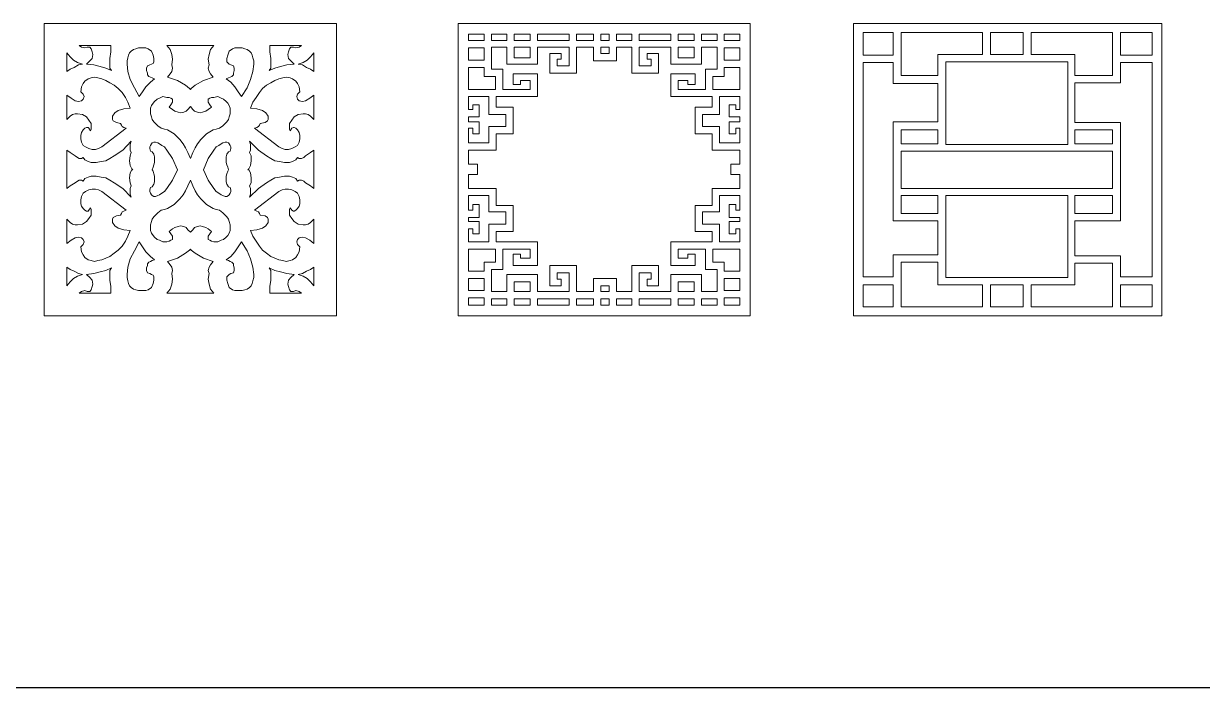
# Model space of a CAD drawing. Extents: x -66030 to 95157, y -13132 to 45879.
# Drawn here: x -47198 to -41525, y 12264 to 15458 of the extents above; entities that cross this region are included whole.
import ezdxf

# ---------------------------------------------------------------- set-up
doc = ezdxf.new("R2010")
doc.units = 0
doc.header["$LTSCALE"] = 100
doc.header["$MEASUREMENT"] = 0
doc.layers.get('0').update_dxf_attribs({"linetype": 'CONTINUOUS'})
doc.layers.add('3', color=11, linetype='CONTINUOUS')

msp = doc.modelspace()

# ---------------------------------------------------------------- linework, layer by layer
at = {"lineweight": 0}
for points in [[(-47098.7, 15457.9), (-45692.5, 15457.9), (-45692.5, 14051.8), (-47098.7, 14051.8), (-47098.7, 15457.9)], [(-45107.2, 15457.9), (-43701.1, 15457.9), (-43701.1, 14051.8), (-45107.2, 14051.8), (-45107.2, 15457.9)], [(-45107.2, 15457.9), (-43701.1, 15457.9), (-43701.1, 14051.8), (-45107.2, 14051.8), (-45107.2, 15457.9)], [(-43205, 15457.9), (-41720.7, 15457.9), (-41720.7, 14051.8), (-43205, 14051.8), (-43205, 15457.9)], [(-45056.4, 15407.1), (-44982.2, 15407.1), (-44982.2, 15375.9), (-45056.4, 15375.9), (-45056.4, 15407.1)], [(-45056.4, 15407.1), (-44982.2, 15407.1), (-44982.2, 15375.9), (-45056.4, 15375.9), (-45056.4, 15407.1)], [(-44947.1, 15407.1), (-44872.9, 15407.1), (-44872.9, 15375.9), (-44947.1, 15375.9), (-44947.1, 15407.1)], [(-44947.1, 15407.1), (-44872.9, 15407.1), (-44872.9, 15375.9), (-44947.1, 15375.9), (-44947.1, 15407.1)], [(-44837.7, 15407.1), (-44759.6, 15407.1), (-44759.6, 15375.9), (-44837.7, 15375.9), (-44837.7, 15407.1)], [(-44837.7, 15407.1), (-44759.6, 15407.1), (-44759.6, 15375.9), (-44837.7, 15375.9), (-44837.7, 15407.1)], [(-44724.4, 15407.1), (-44572.1, 15407.1), (-44572.1, 15375.9), (-44724.4, 15375.9), (-44724.4, 15407.1)], [(-44724.4, 15407.1), (-44572.1, 15407.1), (-44572.1, 15375.9), (-44724.4, 15375.9), (-44724.4, 15407.1)], [(-44537, 15407.1), (-44454.9, 15407.1), (-44454.9, 15375.9), (-44537, 15375.9), (-44537, 15407.1)], [(-44537, 15407.1), (-44454.9, 15407.1), (-44454.9, 15375.9), (-44537, 15375.9), (-44537, 15407.1)], [(-44419.8, 15407.1), (-44380.7, 15407.1), (-44380.7, 15375.9), (-44419.8, 15375.9), (-44419.8, 15407.1)], [(-44419.8, 15407.1), (-44380.7, 15407.1), (-44380.7, 15375.9), (-44419.8, 15375.9), (-44419.8, 15407.1)], [(-44345.6, 15407.1), (-44271.3, 15407.1), (-44271.3, 15375.9), (-44345.6, 15375.9), (-44345.6, 15407.1)], [(-44345.6, 15407.1), (-44271.3, 15407.1), (-44271.3, 15375.9), (-44345.6, 15375.9), (-44345.6, 15407.1)], [(-44236.2, 15407.1), (-44083.9, 15407.1), (-44083.9, 15375.9), (-44236.2, 15375.9), (-44236.2, 15407.1)], [(-44236.2, 15407.1), (-44083.9, 15407.1), (-44083.9, 15375.9), (-44236.2, 15375.9), (-44236.2, 15407.1)], [(-44048.7, 15407.1), (-43970.6, 15407.1), (-43970.6, 15375.9), (-44048.7, 15375.9), (-44048.7, 15407.1)], [(-44048.7, 15407.1), (-43970.6, 15407.1), (-43970.6, 15375.9), (-44048.7, 15375.9), (-44048.7, 15407.1)], [(-43935.4, 15407.1), (-43861.2, 15407.1), (-43861.2, 15375.9), (-43935.4, 15375.9), (-43935.4, 15407.1)], [(-43935.4, 15407.1), (-43861.2, 15407.1), (-43861.2, 15375.9), (-43935.4, 15375.9), (-43935.4, 15407.1)], [(-43826.1, 15407.1), (-43751.9, 15407.1), (-43751.9, 15375.9), (-43826.1, 15375.9), (-43826.1, 15407.1)], [(-43826.1, 15407.1), (-43751.9, 15407.1), (-43751.9, 15375.9), (-43826.1, 15375.9), (-43826.1, 15407.1)], [(-43158.1, 15305.6), (-43013.6, 15305.6), (-43013.6, 15415), (-43158.1, 15415), (-43158.1, 15305.6)], [(-42974.6, 15415), (-42974.6, 15207.9), (-42798.8, 15207.9), (-42798.8, 15309.5), (-42584, 15309.5), (-42584, 15415), (-42974.6, 15415)], [(-42544.9, 15415), (-42544.9, 15309.5), (-42388.7, 15309.5), (-42388.7, 15415), (-42544.9, 15415)], [(-42349.6, 15415), (-42349.6, 15309.5), (-42138.7, 15309.5), (-42138.7, 15207.9), (-41959, 15207.9), (-41959, 15415), (-42349.6, 15415)], [(-41920, 15415), (-41920, 15305.6), (-41767.6, 15305.6), (-41767.6, 15415), (-41920, 15415)], [(-46989.3, 15227.5), (-46989.3, 15317.3), (-46973.7, 15297.8), (-46958.1, 15282.2), (-46938.5, 15270.4), (-46915.1, 15262.6), (-46934.6, 15258.7), (-46954.2, 15247), (-46973.7, 15239.2), (-46989.3, 15227.5)], [(-46930.7, 15352.5), (-46778.4, 15352.5), (-46778.4, 15321.2), (-46782.3, 15290), (-46782.3, 15274.3), (-46782.3, 15258.7), (-46782.3, 15243.1), (-46774.5, 15231.4), (-46801.8, 15243.1), (-46829.2, 15250.9), (-46860.4, 15258.7), (-46895.6, 15262.6), (-46880, 15278.2), (-46868.2, 15290), (-46864.3, 15309.5), (-46868.2, 15321.2), (-46872.1, 15336.8), (-46880, 15344.6), (-46891.7, 15344.6), (-46903.4, 15340.7), (-46919, 15344.6), (-46930.7, 15352.5)], [(-46567.5, 15192.3), (-46579.2, 15196.2), (-46587, 15200.1), (-46594.8, 15204), (-46602.6, 15211.8), (-46602.6, 15219.7), (-46606.5, 15231.4), (-46606.5, 15243.1), (-46602.6, 15254.8), (-46590.9, 15258.7), (-46583.1, 15262.6), (-46575.3, 15266.5), (-46571.4, 15274.3), (-46571.4, 15290), (-46575.3, 15305.6), (-46583.1, 15325.1), (-46598.7, 15336.8), (-46610.4, 15340.7), (-46622.2, 15340.7), (-46633.9, 15340.7), (-46645.6, 15340.7), (-46657.3, 15336.8), (-46669, 15332.9), (-46680.8, 15325.1), (-46688.6, 15317.3), (-46692.5, 15305.6), (-46696.4, 15293.9), (-46700.3, 15278.2), (-46700.3, 15262.6), (-46696.4, 15227.5), (-46684.7, 15188.4), (-46665.1, 15149.4), (-46641.7, 15106.4), (-46626.1, 15129.8), (-46610.4, 15153.3), (-46587, 15176.7), (-46567.5, 15192.3)], [(-46508.9, 15352.5), (-46282.3, 15352.5), (-46298, 15332.9), (-46305.8, 15309.5), (-46309.7, 15286.1), (-46305.8, 15258.7), (-46309.7, 15243.1), (-46305.8, 15227.5), (-46298, 15215.8), (-46286.2, 15200.1), (-46333.1, 15184.5), (-46372.2, 15161.1), (-46391.7, 15145.4), (-46395.6, 15141.5), (-46399.5, 15145.4), (-46419.1, 15161.1), (-46458.1, 15184.5), (-46505, 15200.1), (-46493.3, 15215.8), (-46485.5, 15227.5), (-46481.5, 15243.1), (-46485.5, 15258.7), (-46481.5, 15286.1), (-46485.5, 15309.5), (-46493.3, 15332.9), (-46508.9, 15352.5)], [(-46223.8, 15192.3), (-46212, 15196.2), (-46204.2, 15200.1), (-46196.4, 15204), (-46188.6, 15211.8), (-46188.6, 15219.7), (-46184.7, 15231.4), (-46184.7, 15243.1), (-46188.6, 15254.8), (-46200.3, 15258.7), (-46208.1, 15262.6), (-46212, 15266.5), (-46219.8, 15274.3), (-46219.8, 15290), (-46215.9, 15305.6), (-46208.1, 15325.1), (-46192.5, 15336.8), (-46180.8, 15340.7), (-46169.1, 15340.7), (-46157.4, 15340.7), (-46145.6, 15340.7), (-46133.9, 15336.8), (-46122.2, 15332.9), (-46110.5, 15325.1), (-46102.7, 15317.3), (-46098.8, 15305.6), (-46094.9, 15293.9), (-46090.9, 15278.2), (-46090.9, 15262.6), (-46094.9, 15227.5), (-46106.6, 15188.4), (-46122.2, 15149.4), (-46149.5, 15106.4), (-46165.2, 15129.8), (-46180.8, 15153.3), (-46200.3, 15176.7), (-46223.8, 15192.3)], [(-46012.8, 15352.5), (-45860.5, 15352.5), (-45872.2, 15344.6), (-45887.8, 15340.7), (-45899.6, 15344.6), (-45911.3, 15344.6), (-45919.1, 15336.8), (-45923, 15321.2), (-45926.9, 15309.5), (-45923, 15290), (-45911.3, 15278.2), (-45895.7, 15262.6), (-45930.8, 15258.7), (-45962.1, 15250.9), (-45989.4, 15243.1), (-46016.7, 15231.4), (-46008.9, 15243.1), (-46008.9, 15258.7), (-46008.9, 15274.3), (-46008.9, 15290), (-46012.8, 15321.2), (-46012.8, 15352.5)], [(-45801.9, 15317.3), (-45801.9, 15227.5), (-45817.5, 15239.2), (-45837.1, 15247), (-45856.6, 15258.7), (-45876.1, 15262.6), (-45852.7, 15270.4), (-45833.2, 15282.2), (-45817.5, 15297.8), (-45801.9, 15317.3)], [(-43751.9, 14848.6), (-43751.9, 14782.2), (-43794.8, 14782.2), (-43794.8, 14762.7), (-43794.8, 14762.7), (-43794.8, 14731.4), (-43751.9, 14731.4), (-43751.9, 14665), (-43884.7, 14665), (-43884.7, 14583), (-43966.7, 14583), (-43966.7, 14567.4), (-43966.7, 14567.4), (-43966.7, 14458), (-43884.7, 14458), (-43884.7, 14407.2), (-43962.8, 14407.2), (-43962.8, 14407.2), (-44083.9, 14407.2), (-44083.9, 14372.1), (-44083.9, 14372.1), (-44083.9, 14293.9), (-43966.7, 14293.9), (-43966.7, 14348.6), (-44001.8, 14348.6), (-44001.8, 14329.1), (-44048.7, 14329.1), (-44048.7, 14372.1), (-43915.9, 14372.1), (-43915.9, 14278.3), (-43915.9, 14278.3), (-43915.9, 14274.4), (-43861.2, 14274.4), (-43861.2, 14169), (-43935.4, 14169), (-43935.4, 14215.8), (-43935.4, 14215.8), (-43935.4, 14251), (-44048.7, 14251), (-44048.7, 14251), (-44083.9, 14251), (-44083.9, 14169), (-44236.2, 14169), (-44236.2, 14258.8), (-44177.6, 14258.8), (-44177.6, 14227.5), (-44197.1, 14227.5), (-44197.1, 14196.3), (-44142.4, 14196.3), (-44142.4, 14293.9), (-44271.3, 14293.9), (-44271.3, 14169), (-44345.6, 14169), (-44345.6, 14231.4), (-44380.7, 14231.4), (-44380.7, 14231.4), (-44454.9, 14231.4), (-44454.9, 14196.3), (-44454.9, 14196.3), (-44454.9, 14169), (-44537, 14169), (-44537, 14293.9), (-44665.8, 14293.9), (-44665.8, 14196.3), (-44611.2, 14196.3), (-44611.2, 14227.5), (-44630.7, 14227.5), (-44630.7, 14258.8), (-44572.1, 14258.8), (-44572.1, 14169), (-44724.4, 14169), (-44724.4, 14251), (-44759.6, 14251), (-44759.6, 14251), (-44872.9, 14251), (-44872.9, 14215.8), (-44872.9, 14215.8), (-44872.9, 14169), (-44947.1, 14169), (-44947.1, 14274.4), (-44892.4, 14274.4), (-44892.4, 14278.3), (-44892.4, 14278.3), (-44892.4, 14372.1), (-44759.6, 14372.1), (-44759.6, 14329.1), (-44806.5, 14329.1), (-44806.5, 14348.6), (-44841.6, 14348.6), (-44841.6, 14293.9), (-44724.4, 14293.9), (-44724.4, 14372.1), (-44724.4, 14372.1), (-44724.4, 14407.2), (-44845.5, 14407.2), (-44845.5, 14407.2), (-44923.6, 14407.2), (-44923.6, 14458), (-44841.6, 14458), (-44841.6, 14567.4), (-44841.6, 14567.4), (-44841.6, 14583), (-44923.6, 14583), (-44923.6, 14665), (-45056.4, 14665), (-45056.4, 14731.4), (-45013.5, 14731.4), (-45013.5, 14762.7), (-45013.5, 14762.7), (-45013.5, 14782.2), (-45056.4, 14782.2), (-45056.4, 14848.6), (-44923.6, 14848.6), (-44923.6, 14926.7), (-44841.6, 14926.7), (-44841.6, 14942.3), (-44841.6, 14942.3), (-44841.6, 15055.6), (-44923.6, 15055.6), (-44923.6, 15106.4), (-44845.5, 15106.4), (-44845.5, 15106.4), (-44724.4, 15106.4), (-44724.4, 15141.5), (-44724.4, 15141.5), (-44724.4, 15215.8), (-44841.6, 15215.8), (-44841.6, 15165), (-44806.5, 15165), (-44806.5, 15184.5), (-44759.6, 15184.5), (-44759.6, 15141.5), (-44892.4, 15141.5), (-44892.4, 15231.4), (-44892.4, 15231.4), (-44892.4, 15239.2), (-44947.1, 15239.2), (-44947.1, 15344.6), (-44872.9, 15344.6), (-44872.9, 15293.9), (-44872.9, 15293.9), (-44872.9, 15262.6), (-44759.6, 15262.6), (-44759.6, 15262.6), (-44724.4, 15262.6), (-44724.4, 15344.6), (-44572.1, 15344.6), (-44572.1, 15254.8), (-44630.7, 15254.8), (-44630.7, 15286.1), (-44611.2, 15286.1), (-44611.2, 15313.4), (-44665.8, 15313.4), (-44665.8, 15219.7), (-44537, 15219.7), (-44537, 15344.6), (-44454.9, 15344.6), (-44454.9, 15313.4), (-44454.9, 15313.4), (-44454.9, 15278.2), (-44380.7, 15278.2), (-44380.7, 15278.2), (-44345.6, 15278.2), (-44345.6, 15344.6), (-44271.3, 15344.6), (-44271.3, 15219.7), (-44142.4, 15219.7), (-44142.4, 15313.4), (-44197.1, 15313.4), (-44197.1, 15286.1), (-44177.6, 15286.1), (-44177.6, 15254.8), (-44236.2, 15254.8), (-44236.2, 15344.6), (-44083.9, 15344.6), (-44083.9, 15262.6), (-44048.7, 15262.6), (-44048.7, 15262.6), (-43935.4, 15262.6), (-43935.4, 15293.9), (-43935.4, 15293.9), (-43935.4, 15344.6), (-43861.2, 15344.6), (-43861.2, 15239.2), (-43915.9, 15239.2), (-43915.9, 15231.4), (-43915.9, 15231.4), (-43915.9, 15141.5), (-44048.7, 15141.5), (-44048.7, 15184.5), (-44001.8, 15184.5), (-44001.8, 15165), (-43966.7, 15165), (-43966.7, 15215.8), (-44083.9, 15215.8), (-44083.9, 15141.5), (-44083.9, 15141.5), (-44083.9, 15106.4), (-43962.8, 15106.4), (-43962.8, 15106.4), (-43884.7, 15106.4), (-43884.7, 15055.6), (-43966.7, 15055.6), (-43966.7, 14942.3), (-43966.7, 14942.3), (-43966.7, 14926.7), (-43884.7, 14926.7), (-43884.7, 14848.6), (-43751.9, 14848.6)], [(-43751.9, 14848.6), (-43751.9, 14782.2), (-43794.8, 14782.2), (-43794.8, 14762.7), (-43794.8, 14762.7), (-43794.8, 14731.4), (-43751.9, 14731.4), (-43751.9, 14665), (-43884.7, 14665), (-43884.7, 14583), (-43966.7, 14583), (-43966.7, 14567.4), (-43966.7, 14567.4), (-43966.7, 14458), (-43884.7, 14458), (-43884.7, 14407.2), (-43962.8, 14407.2), (-43962.8, 14407.2), (-44083.9, 14407.2), (-44083.9, 14372.1), (-44083.9, 14372.1), (-44083.9, 14293.9), (-43966.7, 14293.9), (-43966.7, 14348.6), (-44001.8, 14348.6), (-44001.8, 14329.1), (-44048.7, 14329.1), (-44048.7, 14372.1), (-43915.9, 14372.1), (-43915.9, 14278.3), (-43915.9, 14278.3), (-43915.9, 14274.4), (-43861.2, 14274.4), (-43861.2, 14169), (-43935.4, 14169), (-43935.4, 14215.8), (-43935.4, 14215.8), (-43935.4, 14251), (-44048.7, 14251), (-44048.7, 14251), (-44083.9, 14251), (-44083.9, 14169), (-44236.2, 14169), (-44236.2, 14258.8), (-44177.6, 14258.8), (-44177.6, 14227.5), (-44197.1, 14227.5), (-44197.1, 14196.3), (-44142.4, 14196.3), (-44142.4, 14293.9), (-44271.3, 14293.9), (-44271.3, 14169), (-44345.6, 14169), (-44345.6, 14231.4), (-44380.7, 14231.4), (-44380.7, 14231.4), (-44454.9, 14231.4), (-44454.9, 14196.3), (-44454.9, 14196.3), (-44454.9, 14169), (-44537, 14169), (-44537, 14293.9), (-44665.8, 14293.9), (-44665.8, 14196.3), (-44611.2, 14196.3), (-44611.2, 14227.5), (-44630.7, 14227.5), (-44630.7, 14258.8), (-44572.1, 14258.8), (-44572.1, 14169), (-44724.4, 14169), (-44724.4, 14251), (-44759.6, 14251), (-44759.6, 14251), (-44872.9, 14251), (-44872.9, 14215.8), (-44872.9, 14215.8), (-44872.9, 14169), (-44947.1, 14169), (-44947.1, 14274.4), (-44892.4, 14274.4), (-44892.4, 14278.3), (-44892.4, 14278.3), (-44892.4, 14372.1), (-44759.6, 14372.1), (-44759.6, 14329.1), (-44806.5, 14329.1), (-44806.5, 14348.6), (-44841.6, 14348.6), (-44841.6, 14293.9), (-44724.4, 14293.9), (-44724.4, 14372.1), (-44724.4, 14372.1), (-44724.4, 14407.2), (-44845.5, 14407.2), (-44845.5, 14407.2), (-44923.6, 14407.2), (-44923.6, 14458), (-44841.6, 14458), (-44841.6, 14567.4), (-44841.6, 14567.4), (-44841.6, 14583), (-44923.6, 14583), (-44923.6, 14665), (-45056.4, 14665), (-45056.4, 14731.4), (-45013.5, 14731.4), (-45013.5, 14762.7), (-45013.5, 14762.7), (-45013.5, 14782.2), (-45056.4, 14782.2), (-45056.4, 14848.6), (-44923.6, 14848.6), (-44923.6, 14926.7), (-44841.6, 14926.7), (-44841.6, 14942.3), (-44841.6, 14942.3), (-44841.6, 15055.6), (-44923.6, 15055.6), (-44923.6, 15106.4), (-44845.5, 15106.4), (-44845.5, 15106.4), (-44724.4, 15106.4), (-44724.4, 15141.5), (-44724.4, 15141.5), (-44724.4, 15215.8), (-44841.6, 15215.8), (-44841.6, 15165), (-44806.5, 15165), (-44806.5, 15184.5), (-44759.6, 15184.5), (-44759.6, 15141.5), (-44892.4, 15141.5), (-44892.4, 15231.4), (-44892.4, 15231.4), (-44892.4, 15239.2), (-44947.1, 15239.2), (-44947.1, 15344.6), (-44872.9, 15344.6), (-44872.9, 15293.9), (-44872.9, 15293.9), (-44872.9, 15262.6), (-44759.6, 15262.6), (-44759.6, 15262.6), (-44724.4, 15262.6), (-44724.4, 15344.6), (-44572.1, 15344.6), (-44572.1, 15254.8), (-44630.7, 15254.8), (-44630.7, 15286.1), (-44611.2, 15286.1), (-44611.2, 15313.4), (-44665.8, 15313.4), (-44665.8, 15219.7), (-44537, 15219.7), (-44537, 15344.6), (-44454.9, 15344.6), (-44454.9, 15313.4), (-44454.9, 15313.4), (-44454.9, 15278.2), (-44380.7, 15278.2), (-44380.7, 15278.2), (-44345.6, 15278.2), (-44345.6, 15344.6), (-44271.3, 15344.6), (-44271.3, 15219.7), (-44142.4, 15219.7), (-44142.4, 15313.4), (-44197.1, 15313.4), (-44197.1, 15286.1), (-44177.6, 15286.1), (-44177.6, 15254.8), (-44236.2, 15254.8), (-44236.2, 15344.6), (-44083.9, 15344.6), (-44083.9, 15262.6), (-44048.7, 15262.6), (-44048.7, 15262.6), (-43935.4, 15262.6), (-43935.4, 15293.9), (-43935.4, 15293.9), (-43935.4, 15344.6), (-43861.2, 15344.6), (-43861.2, 15239.2), (-43915.9, 15239.2), (-43915.9, 15231.4), (-43915.9, 15231.4), (-43915.9, 15141.5), (-44048.7, 15141.5), (-44048.7, 15184.5), (-44001.8, 15184.5), (-44001.8, 15165), (-43966.7, 15165), (-43966.7, 15215.8), (-44083.9, 15215.8), (-44083.9, 15141.5), (-44083.9, 15141.5), (-44083.9, 15106.4), (-43962.8, 15106.4), (-43962.8, 15106.4), (-43884.7, 15106.4), (-43884.7, 15055.6), (-43966.7, 15055.6), (-43966.7, 14942.3), (-43966.7, 14942.3), (-43966.7, 14926.7), (-43884.7, 14926.7), (-43884.7, 14848.6), (-43751.9, 14848.6)], [(-45056.4, 15282.2), (-45056.4, 15340.7), (-44982.2, 15340.7), (-44982.2, 15282.2), (-45056.4, 15282.2)], [(-45056.4, 15282.2), (-45056.4, 15340.7), (-44982.2, 15340.7), (-44982.2, 15282.2), (-45056.4, 15282.2)], [(-44759.6, 15344.6), (-44837.7, 15344.6), (-44837.7, 15293.9), (-44759.6, 15293.9), (-44759.6, 15344.6)], [(-44759.6, 15344.6), (-44837.7, 15344.6), (-44837.7, 15293.9), (-44759.6, 15293.9), (-44759.6, 15344.6)], [(-44380.7, 15344.6), (-44380.7, 15313.4), (-44419.8, 15313.4), (-44419.8, 15344.6), (-44380.7, 15344.6)], [(-44380.7, 15344.6), (-44380.7, 15313.4), (-44419.8, 15313.4), (-44419.8, 15344.6), (-44380.7, 15344.6)], [(-44048.7, 15344.6), (-43970.6, 15344.6), (-43970.6, 15293.9), (-44048.7, 15293.9), (-44048.7, 15344.6)], [(-44048.7, 15344.6), (-43970.6, 15344.6), (-43970.6, 15293.9), (-44048.7, 15293.9), (-44048.7, 15344.6)], [(-43751.9, 15340.7), (-43751.9, 15282.2), (-43826.1, 15282.2), (-43826.1, 15340.7), (-43751.9, 15340.7)], [(-43751.9, 15340.7), (-43751.9, 15282.2), (-43826.1, 15282.2), (-43826.1, 15340.7), (-43751.9, 15340.7)], [(-43158.1, 14239.3), (-43013.6, 14239.3), (-43013.6, 14344.7), (-42798.8, 14344.7), (-42798.8, 14508.8), (-43013.6, 14508.8), (-43013.6, 14985.3), (-42798.8, 14985.3), (-42798.8, 15168.9), (-43013.6, 15168.9), (-43013.6, 15270.4), (-43158.1, 15270.4), (-43158.1, 14239.3)], [(-42173.8, 14875.9), (-42173.8, 15274.3), (-42759.7, 15274.3), (-42759.7, 14875.9), (-42173.8, 14875.9)], [(-41767.6, 15270.4), (-41920, 15270.4), (-41920, 15172.8), (-42138.7, 15172.8), (-42138.7, 14981.4), (-41920, 14981.4), (-41920, 14508.8), (-42138.7, 14508.8), (-42138.7, 14340.8), (-41920, 14340.8), (-41920, 14239.3), (-41767.6, 14239.3), (-41767.6, 15270.4)], [(-45056.4, 15141.5), (-45056.4, 15247), (-44982.2, 15247), (-44982.2, 15204), (-44927.5, 15204), (-44927.5, 15141.5), (-45056.4, 15141.5)], [(-45056.4, 15141.5), (-45056.4, 15247), (-44982.2, 15247), (-44982.2, 15204), (-44927.5, 15204), (-44927.5, 15141.5), (-45056.4, 15141.5)], [(-43751.9, 15247), (-43751.9, 15141.5), (-43880.7, 15141.5), (-43880.7, 15204), (-43826.1, 15204), (-43826.1, 15247), (-43751.9, 15247)], [(-43751.9, 15247), (-43751.9, 15141.5), (-43880.7, 15141.5), (-43880.7, 15204), (-43826.1, 15204), (-43826.1, 15247), (-43751.9, 15247)], [(-46989.3, 14997), (-46989.3, 15114.2), (-46969.8, 15098.6), (-46950.3, 15086.9), (-46934.6, 15082.9), (-46919, 15086.9), (-46911.2, 15094.7), (-46907.3, 15106.4), (-46911.2, 15118.1), (-46922.9, 15129.8), (-46919, 15153.3), (-46911.2, 15168.9), (-46903.4, 15180.6), (-46887.8, 15192.3), (-46872.1, 15196.2), (-46856.5, 15200.1), (-46840.9, 15196.2), (-46821.4, 15192.3), (-46801.8, 15184.5), (-46782.3, 15172.8), (-46762.8, 15161.1), (-46743.2, 15145.4), (-46723.7, 15125.9), (-46708.1, 15102.5), (-46696.4, 15079), (-46684.7, 15051.7), (-46715.9, 15047.8), (-46743.2, 15040), (-46758.9, 15028.3), (-46770.6, 15012.6), (-46770.6, 15008.7), (-46770.6, 15000.9), (-46770.6, 14997), (-46766.7, 14989.2), (-46751.1, 14981.4), (-46731.5, 14977.5), (-46727.6, 14969.7), (-46723.7, 14961.9), (-46715.9, 14958), (-46704.2, 14954.1), (-46821.4, 14864.2), (-46837, 14856.4), (-46852.6, 14852.5), (-46868.2, 14852.5), (-46883.9, 14856.4), (-46899.5, 14864.2), (-46911.2, 14872), (-46919, 14887.7), (-46922.9, 14903.3), (-46922.9, 14918.9), (-46919, 14934.5), (-46911.2, 14946.2), (-46903.4, 14954.1), (-46895.6, 14958), (-46887.8, 14958), (-46883.9, 14954.1), (-46876, 14942.3), (-46872.1, 14950.1), (-46872.1, 14958), (-46872.1, 14965.8), (-46872.1, 14977.5), (-46883.9, 14993.1), (-46895.6, 15008.7), (-46915.1, 15020.5), (-46938.5, 15024.4), (-46950.3, 15024.4), (-46962, 15020.5), (-46973.7, 15012.6), (-46985.4, 15000.9), (-46989.3, 14997)], [(-45801.9, 15114.2), (-45801.9, 14997), (-45805.8, 15000.9), (-45817.5, 15012.6), (-45829.3, 15020.5), (-45841, 15024.4), (-45852.7, 15024.4), (-45876.1, 15020.5), (-45895.7, 15008.7), (-45907.4, 14993.1), (-45919.1, 14977.5), (-45919.1, 14965.8), (-45919.1, 14958), (-45919.1, 14950.1), (-45915.2, 14942.3), (-45907.4, 14954.1), (-45899.6, 14958), (-45895.7, 14958), (-45887.8, 14954.1), (-45880, 14946.2), (-45872.2, 14934.5), (-45868.3, 14918.9), (-45868.3, 14903.3), (-45872.2, 14887.7), (-45880, 14872), (-45891.7, 14864.2), (-45907.4, 14856.4), (-45923, 14852.5), (-45938.6, 14852.5), (-45954.2, 14856.4), (-45969.9, 14864.2), (-46087, 14954.1), (-46075.3, 14958), (-46067.5, 14961.9), (-46063.6, 14969.7), (-46059.7, 14977.5), (-46036.3, 14981.4), (-46024.5, 14989.2), (-46020.6, 14997), (-46020.6, 15000.9), (-46020.6, 15008.7), (-46020.6, 15012.6), (-46032.4, 15028.3), (-46048, 15040), (-46075.3, 15047.8), (-46106.6, 15051.7), (-46094.9, 15079), (-46079.2, 15102.5), (-46063.6, 15125.9), (-46048, 15145.4), (-46028.5, 15161.1), (-46008.9, 15172.8), (-45989.4, 15184.5), (-45969.9, 15192.3), (-45950.3, 15196.2), (-45934.7, 15200.1), (-45915.2, 15196.2), (-45903.5, 15192.3), (-45887.8, 15180.6), (-45880, 15168.9), (-45872.2, 15153.3), (-45868.3, 15129.8), (-45880, 15118.1), (-45883.9, 15106.4), (-45880, 15094.7), (-45872.2, 15086.9), (-45856.6, 15082.9), (-45841, 15086.9), (-45821.4, 15098.6), (-45801.9, 15114.2)], [(-46395.6, 15059.5), (-46407.3, 15043.9), (-46415.1, 15036.1), (-46426.9, 15032.2), (-46442.5, 15028.3), (-46454.2, 15032.2), (-46469.8, 15036.1), (-46481.5, 15043.9), (-46497.2, 15055.6), (-46489.4, 15067.3), (-46481.5, 15079), (-46481.5, 15086.9), (-46481.5, 15094.7), (-46489.4, 15098.6), (-46497.2, 15102.5), (-46508.9, 15102.5), (-46528.4, 15106.4), (-46544, 15098.6), (-46555.8, 15094.7), (-46567.5, 15082.9), (-46575.3, 15075.1), (-46583.1, 15063.4), (-46587, 15051.7), (-46587, 15036.1), (-46587, 15024.4), (-46583.1, 15008.7), (-46579.2, 14997), (-46571.4, 14985.3), (-46559.7, 14973.6), (-46551.9, 14965.8), (-46536.2, 14954.1), (-46520.6, 14950.1), (-46505, 14946.2), (-46473.7, 14926.7), (-46446.4, 14899.4), (-46430.8, 14879.8), (-46419.1, 14860.3), (-46407.3, 14836.9), (-46395.6, 14809.5), (-46383.9, 14836.9), (-46372.2, 14860.3), (-46360.5, 14879.8), (-46344.8, 14899.4), (-46317.5, 14926.7), (-46286.2, 14946.2), (-46270.6, 14950.1), (-46255, 14954.1), (-46239.4, 14965.8), (-46231.6, 14973.6), (-46219.8, 14985.3), (-46212, 14997), (-46208.1, 15008.7), (-46204.2, 15024.4), (-46204.2, 15036.1), (-46204.2, 15051.7), (-46208.1, 15063.4), (-46215.9, 15075.1), (-46223.8, 15082.9), (-46235.5, 15094.7), (-46247.2, 15098.6), (-46262.8, 15106.4), (-46282.3, 15102.5), (-46294.1, 15102.5), (-46301.9, 15098.6), (-46309.7, 15094.7), (-46309.7, 15086.9), (-46309.7, 15079), (-46301.9, 15067.3), (-46294.1, 15055.6), (-46309.7, 15043.9), (-46321.4, 15036.1), (-46337, 15032.2), (-46348.7, 15028.3), (-46360.5, 15032.2), (-46376.1, 15036.1), (-46383.9, 15043.9), (-46395.6, 15059.5)], [(-45056.4, 14883.7), (-45056.4, 14954.1), (-45036.9, 14954.1), (-45036.9, 14926.7), (-45005.7, 14926.7), (-45005.7, 14985.3), (-45056.4, 14985.3), (-45056.4, 15008.7), (-45005.7, 15008.7), (-45005.7, 15067.3), (-45036.9, 15067.3), (-45036.9, 15043.9), (-45056.4, 15043.9), (-45056.4, 15106.4), (-44958.8, 15106.4), (-44958.8, 15055.6), (-44958.8, 15055.6), (-44958.8, 15020.5), (-44876.8, 15020.5), (-44876.8, 14961.9), (-44958.8, 14961.9), (-44958.8, 14883.7), (-45056.4, 14883.7)], [(-45056.4, 14883.7), (-45056.4, 14954.1), (-45036.9, 14954.1), (-45036.9, 14926.7), (-45005.7, 14926.7), (-45005.7, 14985.3), (-45056.4, 14985.3), (-45056.4, 15008.7), (-45005.7, 15008.7), (-45005.7, 15067.3), (-45036.9, 15067.3), (-45036.9, 15043.9), (-45056.4, 15043.9), (-45056.4, 15106.4), (-44958.8, 15106.4), (-44958.8, 15055.6), (-44958.8, 15055.6), (-44958.8, 15020.5), (-44876.8, 15020.5), (-44876.8, 14961.9), (-44958.8, 14961.9), (-44958.8, 14883.7), (-45056.4, 14883.7)], [(-43751.9, 15106.4), (-43751.9, 15043.9), (-43771.4, 15043.9), (-43771.4, 15067.3), (-43802.6, 15067.3), (-43802.6, 15008.7), (-43751.9, 15008.7), (-43751.9, 14985.3), (-43802.6, 14985.3), (-43802.6, 14926.7), (-43771.4, 14926.7), (-43771.4, 14954.1), (-43751.9, 14954.1), (-43751.9, 14883.7), (-43849.5, 14883.7), (-43849.5, 14961.9), (-43931.5, 14961.9), (-43931.5, 15020.5), (-43849.5, 15020.5), (-43849.5, 15055.6), (-43849.5, 15055.6), (-43849.5, 15106.4), (-43751.9, 15106.4)], [(-43751.9, 15106.4), (-43751.9, 15043.9), (-43771.4, 15043.9), (-43771.4, 15067.3), (-43802.6, 15067.3), (-43802.6, 15008.7), (-43751.9, 15008.7), (-43751.9, 14985.3), (-43802.6, 14985.3), (-43802.6, 14926.7), (-43771.4, 14926.7), (-43771.4, 14954.1), (-43751.9, 14954.1), (-43751.9, 14883.7), (-43849.5, 14883.7), (-43849.5, 14961.9), (-43931.5, 14961.9), (-43931.5, 15020.5), (-43849.5, 15020.5), (-43849.5, 15055.6), (-43849.5, 15055.6), (-43849.5, 15106.4), (-43751.9, 15106.4)], [(-42974.6, 14879.8), (-42798.8, 14879.8), (-42798.8, 14946.2), (-42974.6, 14946.2), (-42974.6, 14879.8)], [(-42138.7, 14879.8), (-41959, 14879.8), (-41959, 14946.2), (-42138.7, 14946.2), (-42138.7, 14879.8)], [(-46989.3, 14665), (-46989.3, 14848.6), (-46989.3, 14848.6), (-46973.7, 14836.9), (-46950.3, 14821.2), (-46938.5, 14813.4), (-46930.7, 14809.5), (-46919, 14809.5), (-46911.2, 14813.4), (-46903.4, 14801.7), (-46887.8, 14793.9), (-46872.1, 14790), (-46848.7, 14790), (-46825.3, 14793.9), (-46801.8, 14797.8), (-46782.3, 14809.5), (-46762.8, 14821.2), (-46719.8, 14848.6), (-46680.8, 14891.6), (-46684.7, 14875.9), (-46684.7, 14860.3), (-46684.7, 14848.6), (-46680.8, 14836.9), (-46684.7, 14821.2), (-46688.6, 14797.8), (-46684.7, 14774.4), (-46676.8, 14758.8), (-46672.9, 14754.8), (-46676.8, 14754.8), (-46684.7, 14739.2), (-46688.6, 14715.8), (-46684.7, 14692.4), (-46680.8, 14676.7), (-46684.7, 14665), (-46684.7, 14653.3), (-46684.7, 14637.7), (-46680.8, 14622), (-46719.8, 14665), (-46762.8, 14692.4), (-46782.3, 14704.1), (-46801.8, 14715.8), (-46825.3, 14719.7), (-46848.7, 14723.6), (-46872.1, 14723.6), (-46887.8, 14719.7), (-46903.4, 14711.9), (-46911.2, 14700.2), (-46919, 14704.1), (-46930.7, 14704.1), (-46938.5, 14700.2), (-46950.3, 14692.4), (-46973.7, 14676.7), (-46989.3, 14665), (-46989.3, 14665)], [(-46458.1, 14754.8), (-46481.5, 14809.5), (-46508.9, 14848.6), (-46520.6, 14864.2), (-46532.3, 14872), (-46544, 14879.8), (-46551.9, 14883.7), (-46563.6, 14887.7), (-46571.4, 14887.7), (-46579.2, 14883.7), (-46583.1, 14879.8), (-46587, 14872), (-46590.9, 14864.2), (-46590.9, 14856.4), (-46587, 14844.7), (-46579.2, 14840.8), (-46571.4, 14829.1), (-46567.5, 14817.3), (-46567.5, 14805.6), (-46567.5, 14790), (-46571.4, 14778.3), (-46575.3, 14766.6), (-46579.2, 14754.8), (-46575.3, 14747), (-46571.4, 14735.3), (-46567.5, 14723.6), (-46567.5, 14708), (-46567.5, 14696.3), (-46571.4, 14684.5), (-46579.2, 14672.8), (-46587, 14668.9), (-46590.9, 14657.2), (-46590.9, 14649.4), (-46587, 14641.6), (-46583.1, 14633.8), (-46579.2, 14629.9), (-46571.4, 14626), (-46563.6, 14626), (-46551.9, 14629.9), (-46544, 14633.8), (-46532.3, 14641.6), (-46520.6, 14649.4), (-46508.9, 14665), (-46481.5, 14704.1), (-46458.1, 14754.8)], [(-46212, 14754.8), (-46215.9, 14766.6), (-46219.8, 14778.3), (-46223.8, 14790), (-46223.8, 14805.6), (-46223.8, 14817.3), (-46219.8, 14829.1), (-46212, 14840.8), (-46204.2, 14844.7), (-46200.3, 14856.4), (-46200.3, 14864.2), (-46204.2, 14872), (-46208.1, 14879.8), (-46212, 14883.7), (-46219.8, 14887.7), (-46227.7, 14887.7), (-46239.4, 14883.7), (-46247.2, 14879.8), (-46258.9, 14872), (-46270.6, 14864.2), (-46282.3, 14848.6), (-46309.7, 14809.5), (-46333.1, 14754.8), (-46309.7, 14704.1), (-46282.3, 14665), (-46270.6, 14649.4), (-46258.9, 14641.6), (-46247.2, 14633.8), (-46239.4, 14629.9), (-46227.7, 14626), (-46219.8, 14626), (-46212, 14629.9), (-46208.1, 14633.8), (-46204.2, 14641.6), (-46200.3, 14649.4), (-46200.3, 14657.2), (-46204.2, 14668.9), (-46212, 14672.8), (-46219.8, 14684.5), (-46223.8, 14696.3), (-46223.8, 14708), (-46223.8, 14723.6), (-46219.8, 14735.3), (-46215.9, 14747), (-46212, 14754.8)], [(-45801.9, 14848.6), (-45801.9, 14665), (-45801.9, 14665), (-45817.5, 14676.7), (-45841, 14692.4), (-45848.8, 14700.2), (-45860.5, 14704.1), (-45872.2, 14704.1), (-45880, 14700.2), (-45887.8, 14711.9), (-45903.5, 14719.7), (-45919.1, 14723.6), (-45942.5, 14723.6), (-45966, 14719.7), (-45989.4, 14715.8), (-46008.9, 14704.1), (-46028.5, 14692.4), (-46067.5, 14665), (-46110.5, 14622), (-46106.6, 14637.7), (-46106.6, 14653.3), (-46106.6, 14665), (-46110.5, 14676.7), (-46102.7, 14692.4), (-46102.7, 14715.8), (-46106.6, 14739.2), (-46114.4, 14754.8), (-46118.3, 14754.8), (-46114.4, 14758.8), (-46106.6, 14774.4), (-46102.7, 14797.8), (-46102.7, 14821.2), (-46110.5, 14836.9), (-46106.6, 14848.6), (-46106.6, 14860.3), (-46106.6, 14875.9), (-46110.5, 14891.6), (-46067.5, 14848.6), (-46028.5, 14821.2), (-46008.9, 14809.5), (-45989.4, 14797.8), (-45966, 14793.9), (-45942.5, 14790), (-45919.1, 14790), (-45903.5, 14793.9), (-45887.8, 14801.7), (-45880, 14813.4), (-45872.2, 14809.5), (-45860.5, 14809.5), (-45848.8, 14813.4), (-45841, 14821.2), (-45817.5, 14836.9), (-45801.9, 14848.6), (-45801.9, 14848.6)], [(-42974.6, 14844.7), (-41959, 14844.7), (-41959, 14758.8), (-41959, 14750.9), (-41959, 14750.9), (-41959, 14754.8), (-41959, 14754.8), (-41959, 14758.8), (-41959, 14750.9), (-41959, 14665), (-42974.6, 14665), (-42974.6, 14766.6), (-42974.6, 14770.5), (-42974.6, 14766.6), (-42974.6, 14754.8), (-42974.6, 14739.2), (-42974.6, 14739.2), (-42974.6, 14739.2), (-42974.6, 14844.7)], [(-46395.6, 14454.1), (-46407.3, 14465.8), (-46415.1, 14477.5), (-46426.9, 14481.4), (-46442.5, 14485.3), (-46454.2, 14481.4), (-46469.8, 14477.5), (-46481.5, 14469.7), (-46497.2, 14458), (-46489.4, 14446.3), (-46481.5, 14434.6), (-46481.5, 14426.7), (-46481.5, 14418.9), (-46489.4, 14415), (-46497.2, 14411.1), (-46508.9, 14407.2), (-46528.4, 14407.2), (-46544, 14415), (-46555.8, 14418.9), (-46567.5, 14430.7), (-46575.3, 14438.5), (-46583.1, 14450.2), (-46587, 14461.9), (-46587, 14477.5), (-46587, 14489.2), (-46583.1, 14504.9), (-46579.2, 14516.6), (-46571.4, 14528.3), (-46559.7, 14540), (-46551.9, 14547.8), (-46536.2, 14559.5), (-46520.6, 14563.5), (-46505, 14567.4), (-46473.7, 14586.9), (-46446.4, 14614.2), (-46430.8, 14633.8), (-46419.1, 14653.3), (-46407.3, 14676.7), (-46395.6, 14704.1), (-46383.9, 14676.7), (-46372.2, 14653.3), (-46360.5, 14633.8), (-46344.8, 14614.2), (-46317.5, 14586.9), (-46286.2, 14567.4), (-46270.6, 14563.5), (-46255, 14559.5), (-46239.4, 14547.8), (-46231.6, 14540), (-46219.8, 14528.3), (-46212, 14516.6), (-46208.1, 14504.9), (-46204.2, 14489.2), (-46204.2, 14477.5), (-46204.2, 14461.9), (-46208.1, 14450.2), (-46215.9, 14438.5), (-46223.8, 14430.7), (-46235.5, 14418.9), (-46247.2, 14415), (-46262.8, 14407.2), (-46282.3, 14407.2), (-46294.1, 14411.1), (-46301.9, 14415), (-46309.7, 14418.9), (-46309.7, 14426.7), (-46309.7, 14434.6), (-46301.9, 14446.3), (-46294.1, 14458), (-46309.7, 14469.7), (-46321.4, 14477.5), (-46337, 14481.4), (-46348.7, 14485.3), (-46360.5, 14481.4), (-46376.1, 14477.5), (-46383.9, 14465.8), (-46395.6, 14454.1)], [(-46989.3, 14399.4), (-46989.3, 14516.6), (-46985.4, 14512.7), (-46973.7, 14501), (-46962, 14493.1), (-46950.3, 14489.2), (-46938.5, 14489.2), (-46915.1, 14493.1), (-46895.6, 14504.9), (-46883.9, 14520.5), (-46872.1, 14536.1), (-46872.1, 14547.8), (-46872.1, 14555.6), (-46872.1, 14563.5), (-46876, 14571.3), (-46883.9, 14559.5), (-46887.8, 14555.6), (-46895.6, 14555.6), (-46903.4, 14559.5), (-46911.2, 14567.4), (-46919, 14579.1), (-46922.9, 14590.8), (-46922.9, 14610.3), (-46919, 14626), (-46911.2, 14641.6), (-46899.5, 14649.4), (-46883.9, 14657.2), (-46868.2, 14661.1), (-46852.6, 14661.1), (-46837, 14657.2), (-46821.4, 14649.4), (-46704.2, 14559.5), (-46715.9, 14555.6), (-46723.7, 14551.7), (-46727.6, 14543.9), (-46731.5, 14536.1), (-46751.1, 14532.2), (-46766.7, 14524.4), (-46770.6, 14516.6), (-46770.6, 14512.7), (-46770.6, 14504.9), (-46770.6, 14501), (-46758.9, 14485.3), (-46743.2, 14473.6), (-46715.9, 14465.8), (-46684.7, 14461.9), (-46696.4, 14434.6), (-46708.1, 14411.1), (-46723.7, 14387.7), (-46743.2, 14368.2), (-46762.8, 14352.5), (-46782.3, 14336.9), (-46801.8, 14329.1), (-46821.4, 14321.3), (-46840.9, 14317.4), (-46856.5, 14313.5), (-46872.1, 14317.4), (-46887.8, 14321.3), (-46903.4, 14333), (-46911.2, 14344.7), (-46919, 14360.3), (-46922.9, 14383.8), (-46911.2, 14395.5), (-46907.3, 14407.2), (-46911.2, 14418.9), (-46919, 14426.7), (-46934.6, 14430.7), (-46950.3, 14426.7), (-46969.8, 14415), (-46989.3, 14399.4)], [(-45801.9, 14516.6), (-45801.9, 14399.4), (-45821.4, 14415), (-45841, 14426.7), (-45856.6, 14430.7), (-45872.2, 14426.7), (-45880, 14418.9), (-45883.9, 14407.2), (-45880, 14395.5), (-45868.3, 14383.8), (-45872.2, 14360.3), (-45880, 14344.7), (-45887.8, 14333), (-45903.5, 14321.3), (-45915.2, 14317.4), (-45934.7, 14313.5), (-45950.3, 14317.4), (-45969.9, 14321.3), (-45989.4, 14329.1), (-46008.9, 14336.9), (-46028.5, 14352.5), (-46048, 14368.2), (-46063.6, 14387.7), (-46079.2, 14411.1), (-46094.9, 14434.6), (-46106.6, 14461.9), (-46075.3, 14465.8), (-46048, 14473.6), (-46032.4, 14485.3), (-46020.6, 14501), (-46020.6, 14504.9), (-46020.6, 14512.7), (-46020.6, 14516.6), (-46024.5, 14524.4), (-46036.3, 14532.2), (-46059.7, 14536.1), (-46063.6, 14543.9), (-46067.5, 14551.7), (-46075.3, 14555.6), (-46087, 14559.5), (-45969.9, 14649.4), (-45954.2, 14657.2), (-45938.6, 14661.1), (-45923, 14661.1), (-45907.4, 14657.2), (-45891.7, 14649.4), (-45880, 14641.6), (-45872.2, 14626), (-45868.3, 14610.3), (-45868.3, 14590.8), (-45872.2, 14579.1), (-45880, 14567.4), (-45887.8, 14559.5), (-45895.7, 14555.6), (-45899.6, 14555.6), (-45907.4, 14559.5), (-45915.2, 14571.3), (-45919.1, 14563.5), (-45919.1, 14555.6), (-45919.1, 14547.8), (-45919.1, 14536.1), (-45907.4, 14520.5), (-45895.7, 14504.9), (-45876.1, 14493.1), (-45852.7, 14489.2), (-45841, 14489.2), (-45829.3, 14493.1), (-45817.5, 14501), (-45805.8, 14512.7), (-45801.9, 14516.6)], [(-45056.4, 14407.2), (-45056.4, 14469.7), (-45036.9, 14469.7), (-45036.9, 14446.3), (-45005.7, 14446.3), (-45005.7, 14504.9), (-45056.4, 14504.9), (-45056.4, 14524.4), (-45005.7, 14524.4), (-45005.7, 14586.9), (-45036.9, 14586.9), (-45036.9, 14559.5), (-45056.4, 14559.5), (-45056.4, 14629.9), (-44958.8, 14629.9), (-44958.8, 14551.7), (-44876.8, 14551.7), (-44876.8, 14493.1), (-44958.8, 14493.1), (-44958.8, 14458), (-44958.8, 14458), (-44958.8, 14407.2), (-45056.4, 14407.2)], [(-45056.4, 14407.2), (-45056.4, 14469.7), (-45036.9, 14469.7), (-45036.9, 14446.3), (-45005.7, 14446.3), (-45005.7, 14504.9), (-45056.4, 14504.9), (-45056.4, 14524.4), (-45005.7, 14524.4), (-45005.7, 14586.9), (-45036.9, 14586.9), (-45036.9, 14559.5), (-45056.4, 14559.5), (-45056.4, 14629.9), (-44958.8, 14629.9), (-44958.8, 14551.7), (-44876.8, 14551.7), (-44876.8, 14493.1), (-44958.8, 14493.1), (-44958.8, 14458), (-44958.8, 14458), (-44958.8, 14407.2), (-45056.4, 14407.2)], [(-43751.9, 14629.9), (-43751.9, 14559.5), (-43771.4, 14559.5), (-43771.4, 14586.9), (-43802.6, 14586.9), (-43802.6, 14524.4), (-43751.9, 14524.4), (-43751.9, 14504.9), (-43802.6, 14504.9), (-43802.6, 14446.3), (-43771.4, 14446.3), (-43771.4, 14469.7), (-43751.9, 14469.7), (-43751.9, 14407.2), (-43849.5, 14407.2), (-43849.5, 14458), (-43849.5, 14458), (-43849.5, 14493.1), (-43931.5, 14493.1), (-43931.5, 14551.7), (-43849.5, 14551.7), (-43849.5, 14629.9), (-43751.9, 14629.9)], [(-43751.9, 14629.9), (-43751.9, 14559.5), (-43771.4, 14559.5), (-43771.4, 14586.9), (-43802.6, 14586.9), (-43802.6, 14524.4), (-43751.9, 14524.4), (-43751.9, 14504.9), (-43802.6, 14504.9), (-43802.6, 14446.3), (-43771.4, 14446.3), (-43771.4, 14469.7), (-43751.9, 14469.7), (-43751.9, 14407.2), (-43849.5, 14407.2), (-43849.5, 14458), (-43849.5, 14458), (-43849.5, 14493.1), (-43931.5, 14493.1), (-43931.5, 14551.7), (-43849.5, 14551.7), (-43849.5, 14629.9), (-43751.9, 14629.9)], [(-42798.8, 14543.9), (-42798.8, 14629.9), (-42974.6, 14629.9), (-42974.6, 14543.9), (-42798.8, 14543.9)], [(-42173.8, 14235.4), (-42173.8, 14629.9), (-42759.7, 14629.9), (-42759.7, 14235.4), (-42173.8, 14235.4)], [(-41959, 14629.9), (-42138.7, 14629.9), (-42138.7, 14543.9), (-41959, 14543.9), (-41959, 14629.9)], [(-46567.5, 14321.3), (-46579.2, 14317.4), (-46587, 14313.5), (-46594.8, 14309.6), (-46602.6, 14301.8), (-46602.6, 14293.9), (-46606.5, 14282.2), (-46606.5, 14270.5), (-46602.6, 14258.8), (-46590.9, 14254.9), (-46583.1, 14251), (-46575.3, 14247.1), (-46571.4, 14239.3), (-46571.4, 14223.6), (-46575.3, 14208), (-46583.1, 14188.5), (-46598.7, 14176.8), (-46610.4, 14172.9), (-46622.2, 14172.9), (-46633.9, 14172.9), (-46645.6, 14172.9), (-46657.3, 14176.8), (-46669, 14180.7), (-46680.8, 14188.5), (-46688.6, 14196.3), (-46692.5, 14208), (-46696.4, 14219.7), (-46700.3, 14235.4), (-46700.3, 14251), (-46696.4, 14286.1), (-46684.7, 14325.2), (-46665.1, 14364.3), (-46641.7, 14407.2), (-46626.1, 14383.8), (-46610.4, 14360.3), (-46587, 14336.9), (-46567.5, 14321.3)], [(-46282.3, 14161.1), (-46508.9, 14161.1), (-46493.3, 14180.7), (-46485.5, 14204.1), (-46481.5, 14227.5), (-46485.5, 14254.9), (-46481.5, 14270.5), (-46485.5, 14286.1), (-46493.3, 14297.8), (-46505, 14313.5), (-46458.1, 14329.1), (-46419.1, 14352.5), (-46399.5, 14368.2), (-46395.6, 14372.1), (-46391.7, 14368.2), (-46372.2, 14352.5), (-46333.1, 14329.1), (-46286.2, 14313.5), (-46298, 14297.8), (-46305.8, 14286.1), (-46309.7, 14270.5), (-46305.8, 14254.9), (-46309.7, 14227.5), (-46305.8, 14204.1), (-46298, 14180.7), (-46282.3, 14161.1)], [(-46223.8, 14321.3), (-46212, 14317.4), (-46204.2, 14313.5), (-46196.4, 14309.6), (-46188.6, 14301.8), (-46188.6, 14293.9), (-46184.7, 14282.2), (-46184.7, 14270.5), (-46188.6, 14258.8), (-46200.3, 14254.9), (-46208.1, 14251), (-46212, 14247.1), (-46219.8, 14239.3), (-46219.8, 14223.6), (-46215.9, 14208), (-46208.1, 14188.5), (-46192.5, 14176.8), (-46180.8, 14172.9), (-46169.1, 14172.9), (-46157.4, 14172.9), (-46145.6, 14172.9), (-46133.9, 14176.8), (-46122.2, 14180.7), (-46110.5, 14188.5), (-46102.7, 14196.3), (-46098.8, 14208), (-46094.9, 14219.7), (-46090.9, 14235.4), (-46090.9, 14251), (-46094.9, 14286.1), (-46106.6, 14325.2), (-46122.2, 14364.3), (-46149.5, 14407.2), (-46165.2, 14383.8), (-46180.8, 14360.3), (-46200.3, 14336.9), (-46223.8, 14321.3)], [(-45056.4, 14266.6), (-45056.4, 14372.1), (-44927.5, 14372.1), (-44927.5, 14309.6), (-44982.2, 14309.6), (-44982.2, 14266.6), (-45056.4, 14266.6)], [(-45056.4, 14266.6), (-45056.4, 14372.1), (-44927.5, 14372.1), (-44927.5, 14309.6), (-44982.2, 14309.6), (-44982.2, 14266.6), (-45056.4, 14266.6)], [(-43751.9, 14372.1), (-43751.9, 14266.6), (-43826.1, 14266.6), (-43826.1, 14309.6), (-43880.7, 14309.6), (-43880.7, 14372.1), (-43751.9, 14372.1)], [(-43751.9, 14372.1), (-43751.9, 14266.6), (-43826.1, 14266.6), (-43826.1, 14309.6), (-43880.7, 14309.6), (-43880.7, 14372.1), (-43751.9, 14372.1)], [(-42584, 14094.7), (-42584, 14200.2), (-42798.8, 14200.2), (-42798.8, 14309.6), (-42974.6, 14309.6), (-42974.6, 14094.7), (-42584, 14094.7)], [(-41959, 14094.7), (-41959, 14305.7), (-42138.7, 14305.7), (-42138.7, 14200.2), (-42349.6, 14200.2), (-42349.6, 14094.7), (-41959, 14094.7)], [(-46989.3, 14196.3), (-46989.3, 14286.1), (-46973.7, 14274.4), (-46954.2, 14266.6), (-46934.6, 14254.9), (-46915.1, 14251), (-46938.5, 14243.2), (-46958.1, 14231.4), (-46973.7, 14215.8), (-46989.3, 14196.3)], [(-46778.4, 14161.1), (-46930.7, 14161.1), (-46919, 14169), (-46903.4, 14172.9), (-46891.7, 14169), (-46880, 14169), (-46872.1, 14176.8), (-46868.2, 14192.4), (-46864.3, 14204.1), (-46868.2, 14223.6), (-46880, 14235.4), (-46895.6, 14251), (-46860.4, 14254.9), (-46829.2, 14262.7), (-46801.8, 14270.5), (-46774.5, 14282.2), (-46782.3, 14270.5), (-46782.3, 14254.9), (-46782.3, 14239.3), (-46782.3, 14223.6), (-46778.4, 14192.4), (-46778.4, 14161.1)], [(-45860.5, 14161.1), (-46012.8, 14161.1), (-46012.8, 14192.4), (-46008.9, 14223.6), (-46008.9, 14239.3), (-46008.9, 14254.9), (-46008.9, 14270.5), (-46016.7, 14282.2), (-45989.4, 14270.5), (-45962.1, 14262.7), (-45930.8, 14254.9), (-45895.7, 14251), (-45911.3, 14235.4), (-45923, 14223.6), (-45926.9, 14204.1), (-45923, 14192.4), (-45919.1, 14176.8), (-45911.3, 14169), (-45899.6, 14169), (-45887.8, 14172.9), (-45872.2, 14169), (-45860.5, 14161.1)], [(-45801.9, 14286.1), (-45801.9, 14196.3), (-45817.5, 14215.8), (-45833.2, 14231.4), (-45852.7, 14243.2), (-45876.1, 14251), (-45856.6, 14254.9), (-45837.1, 14266.6), (-45817.5, 14274.4), (-45801.9, 14286.1)], [(-45056.4, 14172.9), (-45056.4, 14231.4), (-44982.2, 14231.4), (-44982.2, 14172.9), (-45056.4, 14172.9)], [(-45056.4, 14172.9), (-45056.4, 14231.4), (-44982.2, 14231.4), (-44982.2, 14172.9), (-45056.4, 14172.9)], [(-44759.6, 14169), (-44759.6, 14215.8), (-44837.7, 14215.8), (-44837.7, 14169), (-44759.6, 14169)], [(-44759.6, 14169), (-44759.6, 14215.8), (-44837.7, 14215.8), (-44837.7, 14169), (-44759.6, 14169)], [(-44380.7, 14169), (-44380.7, 14196.3), (-44419.8, 14196.3), (-44419.8, 14169), (-44380.7, 14169)], [(-44380.7, 14169), (-44380.7, 14196.3), (-44419.8, 14196.3), (-44419.8, 14169), (-44380.7, 14169)], [(-44048.7, 14169), (-44048.7, 14215.8), (-43970.6, 14215.8), (-43970.6, 14169), (-44048.7, 14169)], [(-44048.7, 14169), (-44048.7, 14215.8), (-43970.6, 14215.8), (-43970.6, 14169), (-44048.7, 14169)], [(-43751.9, 14231.4), (-43751.9, 14172.9), (-43826.1, 14172.9), (-43826.1, 14231.4), (-43751.9, 14231.4)], [(-43751.9, 14231.4), (-43751.9, 14172.9), (-43826.1, 14172.9), (-43826.1, 14231.4), (-43751.9, 14231.4)], [(-43013.6, 14094.7), (-43013.6, 14200.2), (-43158.1, 14200.2), (-43158.1, 14094.7), (-43013.6, 14094.7)], [(-42388.7, 14094.7), (-42388.7, 14200.2), (-42544.9, 14200.2), (-42544.9, 14094.7), (-42388.7, 14094.7)], [(-41767.6, 14200.2), (-41920, 14200.2), (-41920, 14094.7), (-41767.6, 14094.7), (-41767.6, 14200.2)], [(-44982.2, 14102.6), (-45056.4, 14102.6), (-45056.4, 14137.7), (-44982.2, 14137.7), (-44982.2, 14102.6)], [(-44982.2, 14102.6), (-45056.4, 14102.6), (-45056.4, 14137.7), (-44982.2, 14137.7), (-44982.2, 14102.6)], [(-44872.9, 14102.6), (-44947.1, 14102.6), (-44947.1, 14133.8), (-44872.9, 14133.8), (-44872.9, 14102.6)], [(-44872.9, 14102.6), (-44947.1, 14102.6), (-44947.1, 14133.8), (-44872.9, 14133.8), (-44872.9, 14102.6)], [(-44759.6, 14102.6), (-44837.7, 14102.6), (-44837.7, 14133.8), (-44759.6, 14133.8), (-44759.6, 14102.6)], [(-44759.6, 14102.6), (-44837.7, 14102.6), (-44837.7, 14133.8), (-44759.6, 14133.8), (-44759.6, 14102.6)], [(-44572.1, 14102.6), (-44724.4, 14102.6), (-44724.4, 14133.8), (-44572.1, 14133.8), (-44572.1, 14102.6)], [(-44572.1, 14102.6), (-44724.4, 14102.6), (-44724.4, 14133.8), (-44572.1, 14133.8), (-44572.1, 14102.6)], [(-44454.9, 14102.6), (-44537, 14102.6), (-44537, 14133.8), (-44454.9, 14133.8), (-44454.9, 14102.6)], [(-44454.9, 14102.6), (-44537, 14102.6), (-44537, 14133.8), (-44454.9, 14133.8), (-44454.9, 14102.6)], [(-44380.7, 14102.6), (-44419.8, 14102.6), (-44419.8, 14133.8), (-44380.7, 14133.8), (-44380.7, 14102.6)], [(-44380.7, 14102.6), (-44419.8, 14102.6), (-44419.8, 14133.8), (-44380.7, 14133.8), (-44380.7, 14102.6)], [(-44271.3, 14102.6), (-44345.6, 14102.6), (-44345.6, 14133.8), (-44271.3, 14133.8), (-44271.3, 14102.6)], [(-44271.3, 14102.6), (-44345.6, 14102.6), (-44345.6, 14133.8), (-44271.3, 14133.8), (-44271.3, 14102.6)], [(-44083.9, 14102.6), (-44236.2, 14102.6), (-44236.2, 14133.8), (-44083.9, 14133.8), (-44083.9, 14102.6)], [(-44083.9, 14102.6), (-44236.2, 14102.6), (-44236.2, 14133.8), (-44083.9, 14133.8), (-44083.9, 14102.6)], [(-43970.6, 14102.6), (-44048.7, 14102.6), (-44048.7, 14133.8), (-43970.6, 14133.8), (-43970.6, 14102.6)], [(-43970.6, 14102.6), (-44048.7, 14102.6), (-44048.7, 14133.8), (-43970.6, 14133.8), (-43970.6, 14102.6)], [(-43861.2, 14102.6), (-43935.4, 14102.6), (-43935.4, 14133.8), (-43861.2, 14133.8), (-43861.2, 14102.6)], [(-43861.2, 14102.6), (-43935.4, 14102.6), (-43935.4, 14133.8), (-43861.2, 14133.8), (-43861.2, 14102.6)], [(-43751.9, 14137.7), (-43751.9, 14102.6), (-43826.1, 14102.6), (-43826.1, 14137.7), (-43751.9, 14137.7)], [(-43751.9, 14137.7), (-43751.9, 14102.6), (-43826.1, 14102.6), (-43826.1, 14137.7), (-43751.9, 14137.7)]]:
    msp.add_lwpolyline(points, close=True, dxfattribs=at)
at = {"layer": '3', "color": 2}
msp.add_line((-66030.3, 12263.7), (95136.1, 12263.7), dxfattribs=at)

doc.saveas('drawing.dxf')
